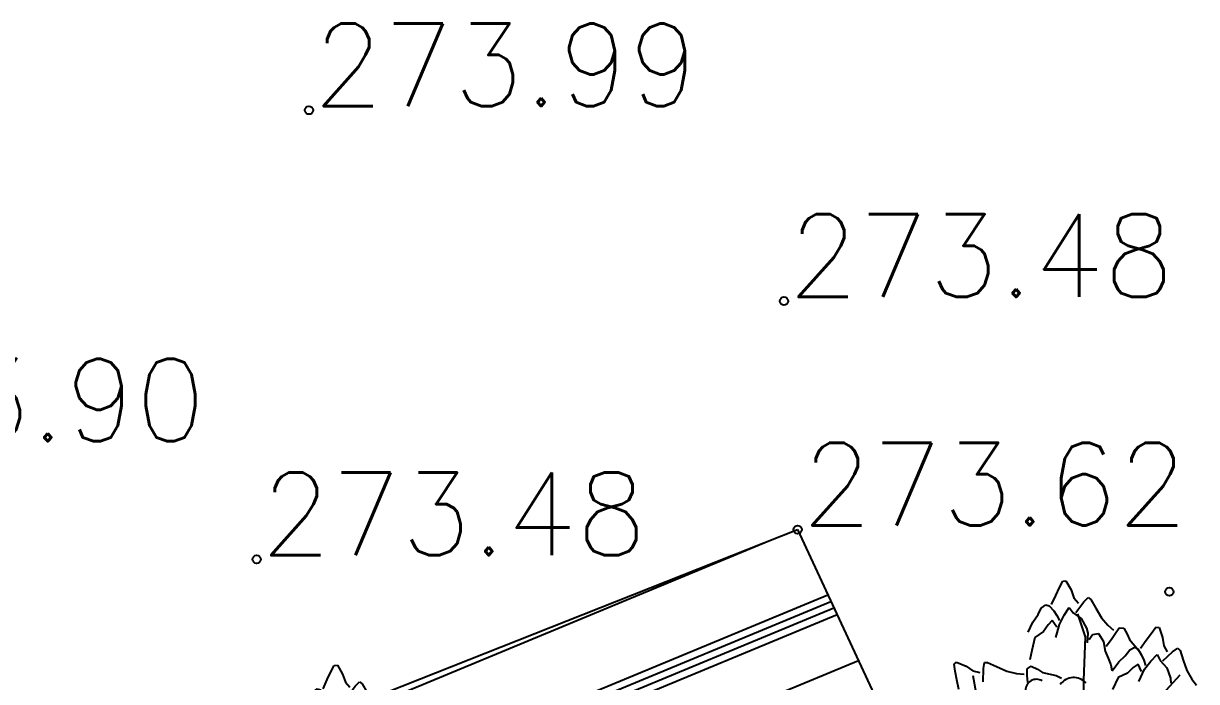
# Model space of a CAD drawing. Extents: x 524954 to 526204, y 9523489 to 9524010.
# Drawn here: x 525666.3 to 525680.49, y 9523621.02 to 9523628.99 of the extents above; entities that cross this region are included whole.
import ezdxf

# ---------------------------------------------------------------- set-up
doc = ezdxf.new("R2010")
doc.units = 0
doc.header["$PDMODE"] = 33
doc.header["$PDSIZE"] = 0.1
doc.linetypes.add('ACAD_ISO12W100', pattern=[21, 12, -3, 0, -3, 0, -3])
for name, color, linetype in [('Arbre', 34, 'ACAD_ISO12W100'), ('Bati', 6, 'Continuous'), ('Bati_H', 1, 'Continuous'), ('TopoAlt', 3, 'Continuous'), ('TOPOJIS', 7, 'Continuous')]:
    doc.layers.add(name, color=color, linetype=linetype)
doc.styles.add('Simplex 1.0', font='Simplex.shx', dxfattribs={"width": 0.99, "height": 1})

# ---------------------------------------------------------------- blocks, each defined once
blk = doc.blocks.new('TCPOINT M')
at = {"color": 0}
blk.add_point((0, 0), dxfattribs=at)
at = {"layer": 'TopoAlt', "style": 'Simplex 1.0', "width": 0.99}
blk.add_attdef('ALT', (0.15, 0.15), '', height=1, dxfattribs=at)
blk = doc.blocks.new('v088')
at = {"linetype": 'Continuous'}
for p, q in [((-0.024, 12.318), (0.016, 12.396)), ((0.016, 12.396), (0.055, 12.4)), ((0.055, 12.4), (0.118, 12.291)), ((-0.118, 12.113), (-0.069, 12.224)), ((-0.069, 12.224), (-0.024, 12.318)), ((0.118, 12.291), (0.152, 12.195)), ((-0.283, 11.991), (-0.243, 12.069)), ((-0.243, 12.069), (-0.188, 12.111)), ((-0.188, 12.111), (-0.15, 12.099)), ((-0.15, 12.099), (-0.092, 12.035)), ((0.032, 11.984), (0.092, 12.078)), ((0.092, 12.078), (0.144, 12.013)), ((0.152, 12.195), (0.207, 12.131)), ((0.175, 12.015), (0.272, 12.144)), ((0.272, 12.144), (0.324, 12.197)), ((0.324, 12.197), (0.356, 12.175)), ((0.356, 12.175), (0.415, 12.069)), ((0.415, 12.069), (0.484, 11.953)), ((-0.344, 11.901), (-0.283, 11.991)), ((-0.092, 12.035), (-0.054, 11.98)), ((-0.054, 11.98), (-0.022, 11.919)), ((-0.025, 11.872), (0.032, 11.984)), ((0.144, 12.013), (0.24, 11.942)), ((0.29, 11.722), (0.197, 12)), ((0.24, 11.942), (0.305, 11.825)), ((0.484, 11.953), (0.56, 11.862)), ((-0.403, 11.78), (-0.344, 11.901)), ((-0.217, 11.788), (-0.32, 11.714)), ((-0.162, 11.869), (-0.217, 11.788)), ((-0.112, 11.918), (-0.162, 11.869)), ((-0.054, 11.839), (-0.112, 11.918)), ((-0.066, 11.715), (-0.025, 11.872)), ((0.305, 11.825), (0.32, 11.765)), ((0.56, 11.862), (0.63, 11.801)), ((0.653, 11.766), (0.699, 11.829)), ((0.699, 11.829), (0.754, 11.828)), ((0.754, 11.828), (0.796, 11.754)), ((1.089, 11.768), (1.142, 11.837)), ((1.142, 11.837), (1.181, 11.833)), ((1.181, 11.833), (1.223, 11.714)), ((-0.32, 11.714), (-0.357, 11.558)), ((0.27, 11.193), (0.29, 11.722)), ((0.32, 11.765), (0.311, 11.65)), ((0.334, 11.69), (0.378, 11.749)), ((0.378, 11.749), (0.45, 11.762)), ((0.45, 11.762), (0.511, 11.664)), ((0.511, 11.664), (0.53, 11.547)), ((0.542, 11.608), (0.608, 11.694)), ((0.608, 11.694), (0.653, 11.766)), ((0.796, 11.754), (0.824, 11.689)), ((0.824, 11.689), (0.934, 11.561)), ((0.958, 11.583), (1.027, 11.683)), ((1.027, 11.683), (1.089, 11.768)), ((1.223, 11.714), (1.239, 11.614)), ((-0.357, 11.558), (-0.382, 11.444)), ((0.53, 11.547), (0.565, 11.463)), ((0.773, 11.494), (0.827, 11.564)), ((0.827, 11.564), (0.889, 11.595)), ((0.889, 11.595), (0.923, 11.575)), ((0.923, 11.575), (0.969, 11.502)), ((0.934, 11.561), (0.97, 11.497)), ((0.969, 11.502), (0.996, 11.441)), ((1.081, 11.429), (1.158, 11.51)), ((1.158, 11.51), (1.196, 11.437)), ((1.227, 11.433), (1.346, 11.541)), ((1.239, 11.614), (1.281, 11.541)), ((1.346, 11.541), (1.408, 11.583)), ((1.408, 11.583), (1.435, 11.556)), ((1.435, 11.556), (1.473, 11.441)), ((-1.299, 11.392), (-1.27, 11.417)), ((-1.285, 11.305), (-1.299, 11.392)), ((-1.27, 11.417), (-1.154, 11.366)), ((-1.154, 11.366), (-1.07, 11.309)), ((-0.943, 11.337), (-0.932, 11.411)), ((-0.932, 11.411), (-0.894, 11.412)), ((-0.894, 11.412), (-0.784, 11.361)), ((-0.784, 11.361), (-0.66, 11.307)), ((-0.413, 11.333), (-0.367, 11.365)), ((-0.367, 11.365), (-0.29, 11.329)), ((0.565, 11.463), (0.596, 11.383)), ((0.596, 11.383), (0.609, 11.315)), ((0.615, 11.31), (0.696, 11.418)), ((0.696, 11.418), (0.773, 11.494)), ((0.927, 11.391), (0.869, 11.352)), ((0.969, 11.302), (0.927, 11.391)), ((0.996, 11.441), (1.016, 11.375)), ((1.004, 11.329), (1.081, 11.429)), ((1.196, 11.437), (1.277, 11.348)), ((1.473, 11.441), (1.519, 11.314)), ((-1.266, 11.203), (-1.285, 11.305)), ((-1.07, 11.309), (-0.988, 11.29)), ((-0.991, 10.831), (-1.069, 11.252)), ((-0.947, 11.176), (-0.943, 11.337)), ((-0.66, 11.307), (-0.544, 11.278)), ((-0.544, 11.278), (-0.452, 11.27)), ((-0.413, 11.254), (-0.413, 11.333)), ((-0.408, 11.17), (-0.413, 11.254)), ((-0.29, 11.329), (-0.229, 11.292)), ((-0.229, 11.292), (-0.065, 11.254)), ((-0.065, 11.254), (0.001, 11.223)), ((0.685, 11.229), (0.619, 11.083)), ((0.8, 11.283), (0.685, 11.229)), ((0.869, 11.352), (0.8, 11.283)), ((0.935, 11.183), (1.004, 11.329)), ((1.188, 10.988), (1.437, 11.261)), ((1.277, 11.348), (1.319, 11.221)), ((1.319, 11.221), (1.323, 11.16)), ((1.519, 11.314), (1.577, 11.21)), ((-1.241, 11.084), (-1.266, 11.203)), ((0.269, 10.614), (0.27, 11.193)), ((1.577, 11.21), (1.635, 11.137))]:
    blk.add_line(p, q, dxfattribs=at)
for centre, major_axis, start_param, end_param in [((-0.3, 11.072), (0.0964, 0.0964), 0.254619, 2.377018), ((0.15, 11.024), (0.145, 0.145), 6.263619, 7.998733)]:
    blk.add_ellipse(centre, major_axis=major_axis, ratio=1, start_param=start_param, end_param=end_param, dxfattribs=at)

msp = doc.modelspace()

# ---------------------------------------------------------------- hatches: boundary and pattern name
at = {"layer": 'Bati_H'}
h = msp.add_hatch(dxfattribs=at)
h.set_pattern_fill('HCOV04', color=256, scale=7, angle=337.5, style=0)
h.set_pattern_definition([(22.5, (0, 0), (-0.66969600664, 1.6167891819), []), (22.5, (0.1143, -0.0474), (-0.66969600664, 1.6167891819), []), (22.5, (0.2286, -0.0947), (-0.66969600664, 1.6167891819), []), (22.5, (0.343, -0.142), (-0.66969600664, 1.6167891819), []), (22.5, (1.1432, -0.4735), (-0.66969600664, 1.6167891819), [])])
h.paths.add_polyline_path([(525675.667, 9523622.863), (525678.397, 9523616.987), (525668.134, 9523612.825), (525665.509, 9523618.841)])

# ---------------------------------------------------------------- linework, layer by layer
at = {"layer": 'Bati', "flags": 128}
msp.add_lwpolyline([(525675.667, 9523622.863), (525678.397, 9523616.987), (525668.134, 9523612.825), (525665.509, 9523618.841), (525665.509, 9523618.841)], close=True, dxfattribs=at)

# ---------------------------------------------------------------- block references
at = {"layer": 'Arbre'}
for p in [(525678.858, 9523609.843), (525670.044, 9523608.823)]:
    msp.add_blockref('v088', p, dxfattribs=at)
at = {"layer": 'TOPOJIS'}
ref = msp.add_blockref('TCPOINT M', (525669.755, 9523627.938, 273.99), dxfattribs=at)
ref.add_attrib('ALT', '273.99', (525669.805, 9523627.988, 273.99), dxfattribs={"layer": 'TopoAlt', "height": 1, "style": 'Simplex 1.0', "width": 0.99})
ref = msp.add_blockref('TCPOINT M', (525675.502, 9523625.628, 273.48), dxfattribs=at)
ref.add_attrib('ALT', '273.48', (525675.552, 9523625.678, 273.48), dxfattribs={"layer": 'TopoAlt', "height": 1, "style": 'Simplex 1.0', "width": 0.99})
ref = msp.add_blockref('TCPOINT M', (525663.788, 9523623.881, 273.9), dxfattribs=at)
ref.add_attrib('ALT', '273.90', (525663.838, 9523623.931, 273.9), dxfattribs={"layer": 'TopoAlt', "height": 1, "style": 'Simplex 1.0', "width": 0.99})
ref = msp.add_blockref('TCPOINT M', (525675.667, 9523622.863, 273.62), dxfattribs=at)
ref.add_attrib('ALT', '273.62', (525675.717, 9523622.913, 273.62), dxfattribs={"layer": 'TopoAlt', "height": 1, "style": 'Simplex 1.0', "width": 0.99})
ref = msp.add_blockref('TCPOINT M', (525669.122, 9523622.503, 273.48), dxfattribs=at)
ref.add_attrib('ALT', '273.48', (525669.172, 9523622.553, 273.48), dxfattribs={"layer": 'TopoAlt', "height": 1, "style": 'Simplex 1.0', "width": 0.99})
msp.add_blockref('TCPOINT M', (525680.164, 9523622.11, 273.29), dxfattribs=at)

doc.saveas('drawing.dxf')
